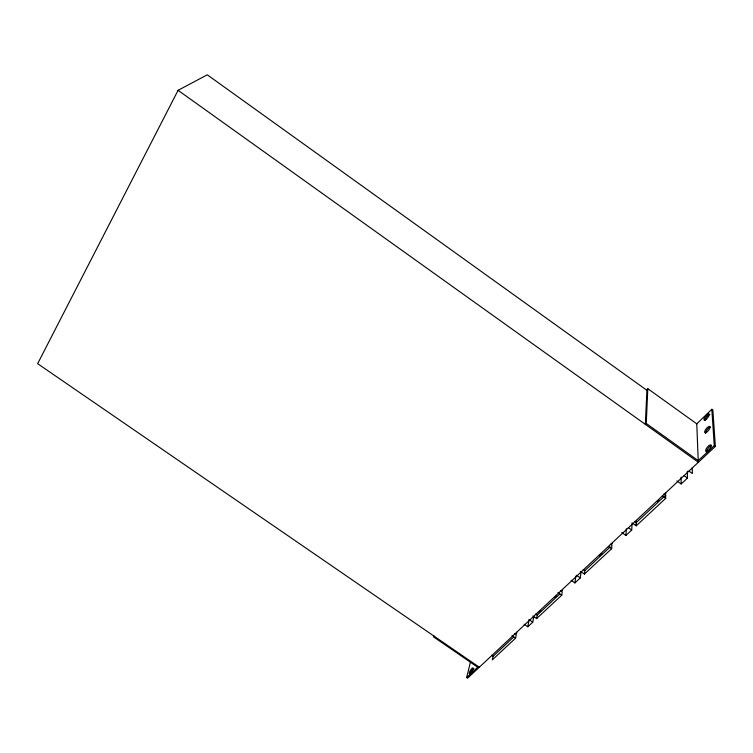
<?xml version="1.0" encoding="UTF-8"?>
<svg xmlns="http://www.w3.org/2000/svg" width="753" height="753" viewBox="0 0 753 753"><rect width="100%" height="100%" fill="white"/><g stroke="black" fill="none" stroke-linecap="round" stroke-linejoin="round"><path stroke-width="1.13" d="M636.407 521.302L636.172 525.867L665.661 498.401L665.699 495.098L664.024 493.902M665.718 493.921L665.727 492.989M646.243 423.459L647.806 388.689L696.77 423.835L698.229 460.638L646.243 423.459L645.34 424.363L646.959 389.565L647.806 388.689M636.436 521.462L636.2 525.848L632.068 522.921M621.78 532.55L625.894 535.449L631.711 530.037L632.096 523.439M625.894 535.449L626.327 528.832M580.61 571.376L584.441 574.05L611.624 548.739L611.916 545.323L610.297 544.184M612.02 544.108L612.095 543.148M584.441 574.05L584.846 570.595L610.222 546.904M571.122 580.252L574.925 582.916L580.29 577.918L580.996 572.271M574.925 582.916L575.81 576.12M532.917 616.02L536.616 618.59L561.747 595.181L562.256 591.689L560.693 590.597M562.435 590.446L562.576 589.467M536.616 618.59L537.228 615.06L559.752 594.023M524.135 624.237L527.815 626.788L532.776 622.157L533.792 616.406M527.815 626.788L529.067 619.87M513.715 637.01L493.083 656.277L492.302 659.854L515.607 638.149L516.294 634.6L514.788 633.555M516.539 633.339L516.737 632.341M696.77 423.835L711.839 409.293L712.865 410.037L715.35 446.397L467.575 678.189L466.662 677.568L470.465 661.878M646.921 390.318L207.273 74.811L178.084 90.313L37.65 363.671L479.284 667.233M434.01 636.116L433.37 636.746L477.703 667.224L466.662 677.568M706.145 416.503L707.829 414.884M698.229 460.638L714.258 445.616L711.839 409.293M539.11 612.245L540.776 610.692M554.942 597.458L556.608 595.896M599.35 555.949L601.882 553.577M657.341 501.743L659.016 500.18M665.699 495.098L636.341 522.497L634.704 521.34M676.9 480.932L681.164 483.963L687.489 478.08L687.338 471.18M491.596 655.251L493.083 656.277M511.974 635.636L515.607 638.149M535.694 613.996L537.228 615.06M529.095 619.606L532.776 622.157M576.478 575.245L580.29 577.918M557.982 592.555L561.747 595.181M583.264 569.484L584.846 570.595M608.368 546.452L611.624 548.739M628.407 527.702L631.711 530.037M662.292 496.001L665.661 498.401M688.948 471.067L692.384 473.524L692.214 467.801M684.063 475.632L687.489 478.08M714.258 445.616L715.35 446.397M178.084 90.313L698.379 462.276M681.079 477.044L681.164 483.963M706.785 452.064A4.132 1.487 -51.3 0 1 707.971 448.515A4.132 1.487 -51.3 0 1 711.397 445.644M705.777 433.342A4.019 1.393 -51.2 0 1 706.926 429.944A4.019 1.393 -51.2 0 1 710.248 427.111M705.09 420.635A3.944 1.337 -51.1 0 1 706.53 416.936A3.944 1.337 -51.1 0 1 709.919 414.498M471.632 673.784A3.417 1.017 -57.8 0 1 471.152 674.18M470.738 674.387A3.417 1.017 -57.8 0 1 470.427 674.387M470.23 674.199A3.417 1.017 -57.8 0 1 471.444 670.735A3.417 1.017 -57.8 0 1 473.948 668.542M707.801 450.868A4.132 1.487 -51.4 0 0 711.105 445.098A4.132 1.487 -51.4 0 0 706.323 448.637A4.132 1.487 -51.4 0 0 707.801 450.868M706.756 432.109A4.019 1.393 -51.2 0 0 709.957 426.537A4.019 1.393 -51.2 0 0 705.326 430.057A4.019 1.393 -51.2 0 0 706.756 432.109M706.041 419.383A3.944 1.327 -51.1 0 0 709.185 413.952A3.944 1.327 -51.1 0 0 704.648 417.454A3.944 1.327 -51.1 0 0 706.041 419.383M470.729 673.154A3.417 1.017 -57.8 0 0 473.232 668.109A3.417 1.017 -57.8 0 0 469.872 671.271A3.417 1.017 -57.8 0 0 470.729 673.154"/></g></svg>
